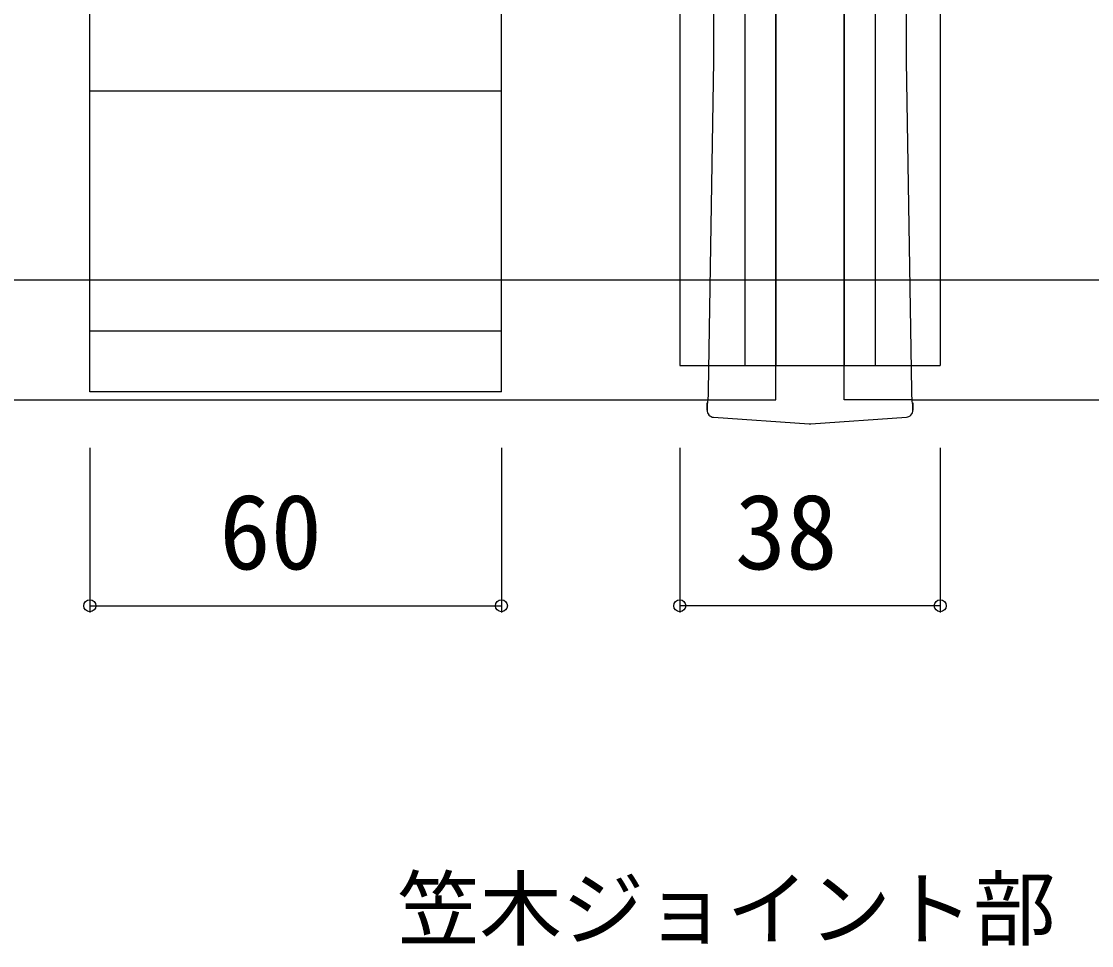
# Model space of a CAD drawing. Units: millimetres, scale not verified. Extents: x -875 to 875, y -1300 to 1294.
# Drawn here: x 359 to 515.1, y -569.1 to -434.4 of the extents above; entities that cross this region are included whole.
import ezdxf
from ezdxf.enums import TextEntityAlignment as Align

# ---------------------------------------------------------------- set-up
doc = ezdxf.new("R2010")
doc.units = ezdxf.units.MM
doc.header["$LTSCALE"] = 8
for name, color, linetype in [('0-1_USER1', 3, 'Continuous'), ('0-3_YKK_12', 2, 'Continuous'), ('0-4_YKK_13', 4, 'Continuous'), ('0-6_YKK_D', 6, 'Continuous'), ('0-8_YSS_K', 3, 'Continuous')]:
    doc.layers.add(name, color=color, linetype=linetype)
doc.styles.add('ＭＳ ゴシック', font='')
doc.styles.get('ＭＳ ゴシック').set_extended_font_data('MS Gothic')

msp = doc.modelspace()

# ---------------------------------------------------------------- linework, layer by layer
at = {"layer": '0-3_YKK_12'}
for p, q in [((-96, -489.6), (459.152, -489.6)), ((488.848, -489.6), (790.228, -489.6))]:
    msp.add_line(p, q, dxfattribs=at)
for points in [[(459.152, -489.6), (469, -489.6), (469, -289.6)], [(488.848, -489.6), (479, -489.6), (479, -289.6)]]:
    msp.add_lwpolyline(points, dxfattribs=at)
at = {"layer": '0-4_YKK_13'}
for p, q in [((429, -488.4), (429, -290.8)), ((455, -294.6), (455, -484.6)), ((464.5, -294.6), (464.5, -484.6)), ((469, -294.6), (469, -484.6)), ((479, -294.6), (479, -484.6)), ((483.5, -294.6), (483.5, -484.6)), ((493, -294.6), (493, -484.6)), ((429, -444.6), (369, -444.6)), ((429, -479.6), (369, -479.6)), ((455, -484.6), (493, -484.6)), ((459, -491.113), (459, -490.047)), ((459, -491.113), (459.002, -491.113)), ((459.002, -490.051), (459.05, -490.099)), ((459.002, -490.051), (459.002, -491.113)), ((459.002, -491.113), (459.004, -491.115)), ((459.05, -490.099), (459.069, -490.099)), ((488.931, -490.099), (488.95, -490.099)), ((488.95, -490.099), (488.998, -490.051)), ((488.996, -491.115), (488.998, -491.113)), ((488.998, -491.113), (488.998, -490.051)), ((489, -491.113), (488.998, -491.113)), ((489, -490.047), (489, -491.113)), ((459.27, -491.797), (459.272, -491.799)), ((459.949, -492.123), (473.895, -493.097)), ((474.105, -493.097), (488.051, -492.123)), ((488.7, -491.828), (488.728, -491.799)), ((488.728, -491.799), (488.73, -491.797))]:
    msp.add_line(p, q, dxfattribs=at)
for points in [[(429, -488.4), (369, -488.4), (369, -290.8), (429, -290.8)], [(459.208, -488.233), (459.971, -440.225), (459.971, -338.975), (459.208, -290.967)], [(488.792, -290.967), (488.029, -338.975), (488.029, -440.225), (488.792, -488.233)]]:
    msp.add_lwpolyline(points, dxfattribs=at)
for centre, radius, start, end in [((460, -491.113), 1, 180, 223.14905), ((459.996, -491.118), 0.994, 179.74486, 223.13367), ((459.998, -491.12), 0.994, 179.74485, 223.15793), ((488.002, -491.12), 0.994, 316.86633, 0.25514), ((488.004, -491.118), 0.994, 316.86633, 0.25514), ((488, -491.113), 1, 316.85095, 0), ((459.936, -491.267), 0.851, 218.76596, 271.00737), ((474, -491.601), 1.5, 265.56988, 274.08346), ((487.981, -491.103), 1.021, 274.84986, 316.99276)]:
    msp.add_arc(centre, radius, start, end, dxfattribs=at)
for centre, major_axis, start_param, end_param in [((459.06, -487.604), (0, -2.5), 6.2220988, 7.5996136), ((488.94, -487.604), (0, -2.5), 4.966757, 6.3442718), ((460, -490.047), (1, 0), 3.1415927, 3.2026792), ((488, -490.047), (1, 0), 6.2220988, 6.2831853)]:
    msp.add_ellipse(centre, major_axis=major_axis, ratio=0.061163, start_param=start_param, end_param=end_param, dxfattribs=at)
at = {"layer": '0-6_YKK_D'}
for p, q in [((369, -496.6), (369, -520.6)), ((429, -496.6), (429, -520.6)), ((455, -496.6), (455, -520.6)), ((493, -496.6), (493, -520.6)), ((369, -519.6), (429, -519.6)), ((493, -519.6), (455, -519.6))]:
    msp.add_line(p, q, dxfattribs=at)
for centre in [(369, -519.6), (429, -519.6), (455, -519.6), (493, -519.6)]:
    msp.add_circle(centre, 0.875, dxfattribs=at)
at = {"layer": '0-8_YSS_K'}
msp.add_line((-118.5, -472.1), (790.228, -472.1), dxfattribs=at)

# ---------------------------------------------------------------- texts
at = {"layer": '0-1_USER1', "style": 'ＭＳ ゴシック'}
msp.add_text('笠木ジョイント部', height=8.798, dxfattribs=at).set_placement((413.82, -570.816), align=Align.BOTTOM_LEFT)
at = {"layer": '0-6_YKK_D', "style": 'ＭＳ ゴシック'}
for s, p in [('60', (387.878, -517.6)), ('38', (463.048, -517.6))]:
    msp.add_text(s, height=11, dxfattribs=at).set_placement(p, align=Align.BOTTOM_LEFT)

doc.saveas('drawing.dxf')
